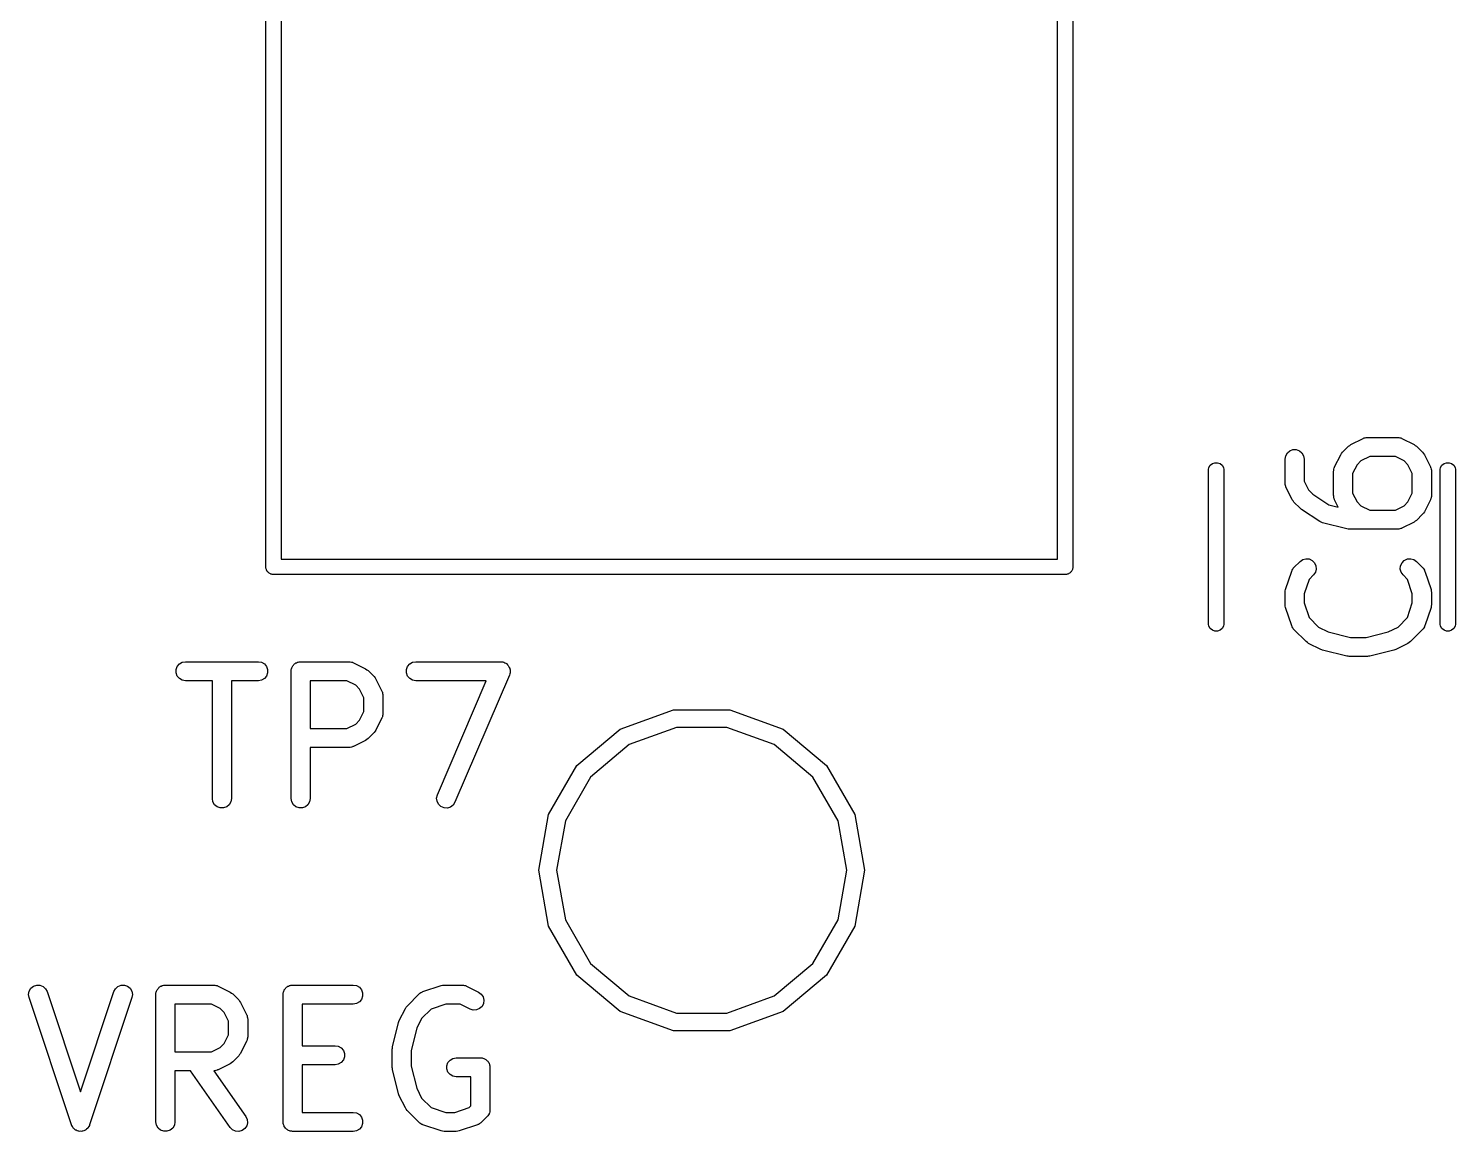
# Model space of a CAD drawing. Extents: x 51.7 to 144.6, y -96 to -33.3.
# Drawn here: x 108.12 to 119.33, y -78.63 to -69.97 of the extents above; entities that cross this region are included whole.
import ezdxf

# ---------------------------------------------------------------- set-up
doc = ezdxf.new("R2010")
doc.units = 0
doc.header["$MEASUREMENT"] = 0
doc.layers.add('BLACK', color=7, linetype='CONTINUOUS')

msp = doc.modelspace()

# ---------------------------------------------------------------- linework, layer by layer
at = {"layer": 'BLACK', "linetype": 'CONTINUOUS'}
for p, q in [((109.987, -74.1869), (109.987, -66.1323)), ((110.107, -66.1323), (110.107, -74.1375)), ((116.207, -74.1375), (116.207, -66.1323)), ((116.327, -66.1323), (116.327, -74.2027)), ((118.513, -73.2358), (118.608, -73.1882)), ((118.608, -73.1882), (118.612, -73.187)), ((118.612, -73.187), (118.616, -73.1848)), ((118.616, -73.1848), (118.625, -73.1833)), ((118.625, -73.1833), (118.633, -73.1808)), ((118.633, -73.1808), (118.638, -73.181)), ((118.638, -73.181), (118.642, -73.1803)), ((118.642, -73.1803), (118.88, -73.1803)), ((118.88, -73.1803), (118.884, -73.181)), ((118.884, -73.181), (118.888, -73.1808)), ((118.888, -73.1808), (118.897, -73.1833)), ((118.897, -73.1833), (118.906, -73.1848)), ((118.906, -73.1848), (118.909, -73.187)), ((118.909, -73.187), (118.913, -73.1882)), ((118.913, -73.1882), (119.009, -73.2358)), ((117.995, -73.3505), (118, -73.3249)), ((118, -73.3249), (118.013, -73.3023)), ((118.013, -73.3023), (118.033, -73.2856)), ((118.033, -73.2856), (118.057, -73.2767)), ((118.057, -73.2767), (118.083, -73.2767)), ((118.083, -73.2767), (118.108, -73.2856)), ((118.108, -73.2856), (118.128, -73.3023)), ((118.128, -73.3023), (118.141, -73.3249)), ((118.141, -73.3249), (118.145, -73.3505)), ((118.384, -73.4122), (118.432, -73.317)), ((118.432, -73.317), (118.439, -73.3073)), ((118.439, -73.3073), (118.446, -73.2975)), ((118.446, -73.2975), (118.494, -73.2499)), ((118.494, -73.2499), (118.503, -73.243)), ((118.503, -73.243), (118.513, -73.2358)), ((118.66, -73.3303), (118.591, -73.3645)), ((118.862, -73.3303), (118.66, -73.3303)), ((118.931, -73.3645), (118.862, -73.3303)), ((119.009, -73.2358), (119.018, -73.243)), ((119.018, -73.243), (119.028, -73.2499)), ((119.028, -73.2499), (119.076, -73.2975)), ((119.076, -73.2975), (119.083, -73.3073)), ((119.083, -73.3073), (119.09, -73.317)), ((119.09, -73.317), (119.137, -73.4122)), ((117.394, -73.4337), (117.397, -73.4181)), ((117.394, -74.6483), (117.394, -73.4337)), ((117.397, -73.4181), (117.407, -73.3998)), ((117.407, -73.3998), (117.424, -73.3862)), ((117.424, -73.3862), (117.443, -73.3789)), ((117.443, -73.3789), (117.465, -73.3789)), ((117.465, -73.3789), (117.484, -73.3862)), ((117.484, -73.3862), (117.501, -73.3998)), ((117.501, -73.3998), (117.511, -73.4181)), ((117.511, -73.4181), (117.514, -73.4337)), ((117.514, -73.4337), (117.514, -74.6483)), ((117.995, -73.541), (117.995, -73.3505)), ((118.145, -73.3505), (118.145, -73.5233)), ((118.376, -73.4458), (118.377, -73.4415)), ((118.377, -73.4372), (118.379, -73.4288)), ((118.377, -73.4415), (118.377, -73.4372)), ((118.379, -73.4288), (118.381, -73.4201)), ((118.381, -73.4201), (118.383, -73.4164)), ((118.383, -73.4164), (118.384, -73.4122)), ((118.561, -73.3949), (118.526, -73.4635)), ((118.591, -73.3645), (118.561, -73.3949)), ((118.961, -73.3949), (118.931, -73.3645)), ((118.995, -73.4635), (118.961, -73.3949)), ((119.137, -73.4122), (119.139, -73.4164)), ((119.139, -73.4164), (119.141, -73.4201)), ((119.141, -73.4201), (119.142, -73.4288)), ((119.142, -73.4288), (119.145, -73.4372)), ((119.145, -73.4372), (119.145, -73.4415)), ((119.145, -73.4415), (119.145, -73.4458)), ((119.214, -73.4337), (119.217, -73.4181)), ((119.214, -74.6483), (119.214, -73.4337)), ((119.217, -73.4181), (119.227, -73.3998)), ((119.227, -73.3998), (119.244, -73.3862)), ((119.244, -73.3862), (119.263, -73.3789)), ((119.263, -73.3789), (119.285, -73.3789)), ((119.285, -73.3789), (119.304, -73.3862)), ((119.304, -73.3862), (119.321, -73.3998)), ((119.321, -73.3998), (119.331, -73.4181)), ((119.331, -73.4181), (119.334, -73.4337)), ((119.334, -73.4337), (119.334, -74.6483)), ((117.996, -73.5453), (117.995, -73.541)), ((117.996, -73.5496), (117.996, -73.5453)), ((117.998, -73.558), (117.996, -73.5496)), ((118.145, -73.5233), (118.18, -73.5918)), ((118.376, -73.6362), (118.376, -73.4458)), ((118.526, -73.4635), (118.526, -73.6185)), ((118.995, -73.6185), (118.995, -73.4635)), ((119.145, -73.4458), (119.145, -73.6362)), ((118, -73.5667), (117.998, -73.558)), ((118.002, -73.5704), (118, -73.5667)), ((118.003, -73.5745), (118.002, -73.5704)), ((118.051, -73.6698), (118.003, -73.5745)), ((118.18, -73.5918), (118.213, -73.6256)), ((118.213, -73.6256), (118.339, -73.7095)), ((118.377, -73.6405), (118.376, -73.6362)), ((118.377, -73.6448), (118.377, -73.6405)), ((118.379, -73.6532), (118.377, -73.6448)), ((118.381, -73.6619), (118.379, -73.6532)), ((118.383, -73.6656), (118.381, -73.6619)), ((118.384, -73.6698), (118.383, -73.6656)), ((118.526, -73.6185), (118.561, -73.687)), ((118.961, -73.687), (118.995, -73.6185)), ((119.139, -73.6656), (119.137, -73.6698)), ((119.141, -73.6619), (119.139, -73.6656)), ((119.142, -73.6532), (119.141, -73.6619)), ((119.145, -73.6448), (119.142, -73.6532)), ((119.145, -73.6362), (119.145, -73.6405)), ((119.145, -73.6405), (119.145, -73.6448)), ((118.058, -73.6794), (118.051, -73.6698)), ((118.065, -73.6893), (118.058, -73.6794)), ((118.113, -73.7369), (118.065, -73.6893)), ((118.119, -73.7411), (118.113, -73.7369)), ((118.124, -73.7463), (118.119, -73.7411)), ((118.267, -73.8415), (118.124, -73.7463)), ((118.339, -73.7095), (118.413, -73.728)), ((118.413, -73.728), (118.384, -73.6698)), ((118.561, -73.687), (118.591, -73.7175)), ((118.591, -73.7175), (118.66, -73.7517)), ((118.66, -73.7517), (118.862, -73.7517)), ((118.862, -73.7517), (118.931, -73.7175)), ((118.931, -73.7175), (118.961, -73.687)), ((119.083, -73.7747), (119.076, -73.7845)), ((119.09, -73.765), (119.083, -73.7747)), ((119.137, -73.6698), (119.09, -73.765)), ((118.279, -73.8467), (118.267, -73.8415)), ((118.29, -73.8519), (118.279, -73.8467)), ((118.481, -73.8995), (118.29, -73.8519)), ((119.009, -73.8462), (118.913, -73.8938)), ((119.018, -73.839), (119.009, -73.8462)), ((119.028, -73.8321), (119.018, -73.839)), ((119.076, -73.7845), (119.028, -73.8321)), ((118.49, -73.9001), (118.481, -73.8995)), ((118.499, -73.9017), (118.49, -73.9001)), ((118.88, -73.9017), (118.499, -73.9017)), ((118.884, -73.901), (118.88, -73.9017)), ((118.888, -73.9012), (118.884, -73.901)), ((118.897, -73.8987), (118.888, -73.9012)), ((118.906, -73.8972), (118.897, -73.8987)), ((118.909, -73.895), (118.906, -73.8972)), ((118.913, -73.8938), (118.909, -73.895)), ((109.987, -74.2081), (109.987, -74.1869)), ((109.989, -74.2131), (109.987, -74.2081)), ((109.99, -74.2183), (109.989, -74.2131)), ((109.992, -74.2229), (109.99, -74.2183)), ((109.994, -74.228), (109.992, -74.2229)), ((109.998, -74.232), (109.994, -74.228)), ((110.107, -74.1375), (116.207, -74.1375)), ((116.32, -74.228), (116.316, -74.232)), ((116.322, -74.223), (116.32, -74.228)), ((116.324, -74.2183), (116.322, -74.223)), ((116.325, -74.2131), (116.324, -74.2183)), ((116.327, -74.2081), (116.325, -74.2131)), ((116.327, -74.2027), (116.327, -74.2028)), ((116.327, -74.2028), (116.327, -74.2081)), ((118.047, -74.2316), (118.049, -74.2278)), ((118.049, -74.2278), (118.05, -74.2236)), ((118.05, -74.2236), (118.055, -74.2164)), ((118.055, -74.2164), (118.059, -74.2087)), ((118.059, -74.2087), (118.062, -74.2058)), ((118.062, -74.2058), (118.065, -74.2023)), ((118.065, -74.2023), (118.113, -74.1546)), ((118.113, -74.1546), (118.134, -74.1397)), ((118.134, -74.1397), (118.159, -74.133)), ((118.159, -74.133), (118.185, -74.1352)), ((118.185, -74.1352), (118.209, -74.1462)), ((118.209, -74.1462), (118.227, -74.1646)), ((118.227, -74.1646), (118.238, -74.1883)), ((118.24, -74.2142), (118.234, -74.2394)), ((118.238, -74.1883), (118.24, -74.2142)), ((118.9, -74.2142), (118.903, -74.1883)), ((118.907, -74.2394), (118.9, -74.2142)), ((118.903, -74.1883), (118.914, -74.1646)), ((118.914, -74.1646), (118.932, -74.1462)), ((118.932, -74.1462), (118.956, -74.1352)), ((118.956, -74.1352), (118.982, -74.133)), ((118.982, -74.133), (119.007, -74.1397)), ((119.007, -74.1397), (119.028, -74.1546)), ((119.028, -74.1546), (119.076, -74.2023)), ((119.076, -74.2023), (119.078, -74.2058)), ((119.078, -74.2058), (119.082, -74.2087)), ((119.082, -74.2087), (119.086, -74.2164)), ((119.086, -74.2164), (119.091, -74.2236)), ((119.091, -74.2236), (119.092, -74.2278)), ((119.092, -74.2278), (119.094, -74.2316)), ((110, -74.2367), (109.998, -74.232)), ((110.004, -74.2401), (110, -74.2367)), ((110.008, -74.2442), (110.004, -74.2401)), ((110.012, -74.2468), (110.008, -74.2442)), ((110.017, -74.2503), (110.012, -74.2468)), ((110.022, -74.2521), (110.017, -74.2503)), ((110.026, -74.2548), (110.022, -74.2521)), ((110.031, -74.2557), (110.026, -74.2548)), ((110.036, -74.2575), (110.031, -74.2557)), ((110.042, -74.2575), (110.036, -74.2575)), ((116.272, -74.2575), (110.042, -74.2575)), ((110.042, -74.2575), (110.042, -74.2575)), ((116.278, -74.2575), (116.272, -74.2575)), ((116.272, -74.2575), (116.272, -74.2575)), ((116.283, -74.2557), (116.278, -74.2575)), ((116.288, -74.2548), (116.283, -74.2557)), ((116.292, -74.2521), (116.288, -74.2548)), ((116.297, -74.2503), (116.292, -74.2521)), ((116.302, -74.2468), (116.297, -74.2503)), ((116.306, -74.2442), (116.302, -74.2468)), ((116.31, -74.2401), (116.306, -74.2442)), ((116.314, -74.2367), (116.31, -74.2401)), ((116.316, -74.232), (116.314, -74.2367)), ((117.999, -74.3744), (118.047, -74.2316)), ((118.184, -74.2958), (118.145, -74.4103)), ((118.219, -74.2607), (118.184, -74.2958)), ((118.234, -74.2394), (118.219, -74.2607)), ((118.922, -74.2607), (118.907, -74.2394)), ((118.957, -74.2958), (118.922, -74.2607)), ((118.995, -74.4103), (118.957, -74.2958)), ((119.094, -74.2316), (119.142, -74.3744)), ((117.995, -74.3981), (117.997, -74.3863)), ((117.995, -74.4934), (117.995, -74.3981)), ((117.997, -74.3863), (117.999, -74.3744)), ((118.145, -74.4103), (118.145, -74.4812)), ((118.995, -74.4812), (118.995, -74.4103)), ((119.142, -74.3744), (119.143, -74.3863)), ((119.143, -74.3863), (119.145, -74.3981)), ((119.145, -74.3981), (119.145, -74.4934)), ((117.997, -74.5052), (117.995, -74.4934)), ((117.999, -74.5171), (117.997, -74.5052)), ((118.047, -74.66), (117.999, -74.5171)), ((118.145, -74.4812), (118.184, -74.5957)), ((118.957, -74.5957), (118.995, -74.4812)), ((119.142, -74.5171), (119.094, -74.66)), ((119.143, -74.5052), (119.142, -74.5171)), ((119.145, -74.4934), (119.143, -74.5052)), ((117.397, -74.6639), (117.394, -74.6483)), ((117.407, -74.6822), (117.397, -74.6639)), ((117.511, -74.6639), (117.501, -74.6822)), ((117.514, -74.6483), (117.511, -74.6639)), ((118.049, -74.6638), (118.047, -74.66)), ((118.05, -74.6679), (118.049, -74.6638)), ((118.055, -74.6751), (118.05, -74.6679)), ((118.059, -74.6829), (118.055, -74.6751)), ((118.184, -74.5957), (118.258, -74.6698)), ((118.258, -74.6698), (118.335, -74.7083)), ((118.806, -74.7083), (118.883, -74.6698)), ((118.883, -74.6698), (118.957, -74.5957)), ((119.086, -74.6751), (119.082, -74.6829)), ((119.091, -74.6679), (119.086, -74.6751)), ((119.092, -74.6638), (119.091, -74.6679)), ((119.094, -74.66), (119.092, -74.6638)), ((119.217, -74.6639), (119.214, -74.6483)), ((119.227, -74.6822), (119.217, -74.6639)), ((119.331, -74.6639), (119.321, -74.6822)), ((119.334, -74.6483), (119.331, -74.6639)), ((117.424, -74.6958), (117.407, -74.6822)), ((117.443, -74.7031), (117.424, -74.6958)), ((117.465, -74.7031), (117.443, -74.7031)), ((117.484, -74.6958), (117.465, -74.7031)), ((117.501, -74.6822), (117.484, -74.6958)), ((118.062, -74.6857), (118.059, -74.6829)), ((118.065, -74.6893), (118.062, -74.6857)), ((118.16, -74.7845), (118.065, -74.6893)), ((118.17, -74.7914), (118.16, -74.7845)), ((118.335, -74.7083), (118.508, -74.7517)), ((118.508, -74.7517), (118.633, -74.7517)), ((118.633, -74.7517), (118.806, -74.7083)), ((118.981, -74.7845), (118.971, -74.7914)), ((119.076, -74.6893), (118.981, -74.7845)), ((119.078, -74.6857), (119.076, -74.6893)), ((119.082, -74.6829), (119.078, -74.6857)), ((119.244, -74.6958), (119.227, -74.6822)), ((119.263, -74.7031), (119.244, -74.6958)), ((119.285, -74.7031), (119.263, -74.7031)), ((119.304, -74.6958), (119.285, -74.7031)), ((119.321, -74.6822), (119.304, -74.6958)), ((118.18, -74.7986), (118.17, -74.7914)), ((118.275, -74.8462), (118.18, -74.7986)), ((118.283, -74.8485), (118.275, -74.8462)), ((118.29, -74.8519), (118.283, -74.8485)), ((118.481, -74.8995), (118.29, -74.8519)), ((118.49, -74.9001), (118.481, -74.8995)), ((118.499, -74.9017), (118.49, -74.9001)), ((118.642, -74.9017), (118.499, -74.9017)), ((118.651, -74.9001), (118.642, -74.9017)), ((118.66, -74.8995), (118.651, -74.9001)), ((118.85, -74.8519), (118.66, -74.8995)), ((118.858, -74.8485), (118.85, -74.8519)), ((118.866, -74.8462), (118.858, -74.8485)), ((118.961, -74.7986), (118.866, -74.8462)), ((118.971, -74.7914), (118.961, -74.7986)), ((109.281, -75.0044), (109.29, -74.9799)), ((109.281, -75.0304), (109.281, -75.0044)), ((109.29, -74.9799), (109.307, -74.9599)), ((109.307, -74.9599), (109.329, -74.9469)), ((109.329, -74.9469), (109.355, -74.9424)), ((109.355, -74.9424), (109.927, -74.9424)), ((109.927, -74.9424), (109.952, -74.9469)), ((109.952, -74.9469), (109.975, -74.9599)), ((109.975, -74.9599), (109.991, -74.9799)), ((109.991, -74.9799), (110, -75.0044)), ((110, -75.0044), (110, -75.0304)), ((110.185, -75.0174), (110.186, -75.0109)), ((110.186, -75.0044), (110.188, -74.9982)), ((110.186, -75.0109), (110.186, -75.0044)), ((110.188, -74.9982), (110.189, -74.9917)), ((110.189, -74.9917), (110.193, -74.986)), ((110.193, -74.986), (110.195, -74.9799)), ((110.195, -74.9799), (110.199, -74.9749)), ((110.199, -74.9749), (110.202, -74.9692)), ((110.202, -74.9692), (110.207, -74.965)), ((110.207, -74.965), (110.212, -74.9599)), ((110.212, -74.9599), (110.217, -74.9566)), ((110.217, -74.9566), (110.222, -74.9524)), ((110.222, -74.9524), (110.229, -74.9502)), ((110.229, -74.9502), (110.234, -74.9469)), ((110.234, -74.9469), (110.241, -74.9458)), ((110.241, -74.9458), (110.247, -74.9435)), ((110.247, -74.9435), (110.253, -74.9435)), ((110.253, -74.9435), (110.26, -74.9424)), ((110.26, -74.9424), (110.641, -74.9424)), ((110.641, -74.9424), (110.645, -74.9431)), ((110.645, -74.9431), (110.649, -74.9429)), ((110.649, -74.9429), (110.658, -74.9454)), ((110.658, -74.9454), (110.666, -74.9469)), ((110.666, -74.9469), (110.67, -74.9491)), ((110.67, -74.9491), (110.674, -74.9503)), ((110.674, -74.9503), (110.77, -74.9979)), ((110.77, -74.9979), (110.779, -75.0051)), ((110.779, -75.0051), (110.789, -75.012)), ((110.789, -75.012), (110.837, -75.0596)), ((111.091, -75.0044), (111.1, -74.9799)), ((111.091, -75.0304), (111.091, -75.0044)), ((111.1, -74.9799), (111.116, -74.9599)), ((111.116, -74.9599), (111.139, -74.9469)), ((111.139, -74.9469), (111.165, -74.9424)), ((111.165, -74.9424), (111.831, -74.9424)), ((111.831, -74.9424), (111.84, -74.9439)), ((111.84, -74.9439), (111.848, -74.9444)), ((111.848, -74.9444), (111.853, -74.9461)), ((111.853, -74.9461), (111.857, -74.9469)), ((111.857, -74.9469), (111.864, -74.9512)), ((111.864, -74.9512), (111.872, -74.9546)), ((111.872, -74.9546), (111.876, -74.9577)), ((111.876, -74.9577), (111.879, -74.9599)), ((111.879, -74.9599), (111.885, -74.9665)), ((111.885, -74.9665), (111.891, -74.9725)), ((111.891, -74.9725), (111.893, -74.9764)), ((111.893, -74.9764), (111.896, -74.9799)), ((111.896, -74.9799), (111.899, -74.988)), ((111.899, -74.988), (111.903, -74.9957)), ((111.903, -74.9957), (111.904, -75.0001)), ((111.904, -75.0001), (111.905, -75.0044)), ((111.905, -75.0044), (111.905, -75.013)), ((111.905, -75.013), (111.906, -75.0216)), ((109.29, -75.0549), (109.281, -75.0304)), ((109.307, -75.0748), (109.29, -75.0549)), ((109.329, -75.0879), (109.307, -75.0748)), ((109.355, -75.0924), (109.329, -75.0879)), ((109.566, -75.0924), (109.355, -75.0924)), ((109.566, -76.0174), (109.566, -75.0924)), ((109.927, -75.0924), (109.716, -75.0924)), ((109.716, -75.0924), (109.716, -76.0174)), ((109.952, -75.0879), (109.927, -75.0924)), ((109.975, -75.0748), (109.952, -75.0879)), ((109.991, -75.0549), (109.975, -75.0748)), ((110, -75.0304), (109.991, -75.0549)), ((110.185, -76.0174), (110.185, -75.0174)), ((110.335, -75.0924), (110.335, -75.4662)), ((110.623, -75.0924), (110.335, -75.0924)), ((110.692, -75.1266), (110.623, -75.0924)), ((110.722, -75.157), (110.692, -75.1266)), ((110.837, -75.0596), (110.844, -75.0694)), ((110.844, -75.0694), (110.851, -75.0791)), ((110.851, -75.0791), (110.898, -75.1743)), ((111.1, -75.0549), (111.091, -75.0304)), ((111.116, -75.0748), (111.1, -75.0549)), ((111.139, -75.0879), (111.116, -75.0748)), ((111.165, -75.0924), (111.139, -75.0879)), ((111.718, -75.0924), (111.165, -75.0924)), ((111.334, -75.9878), (111.718, -75.0924)), ((111.9, -75.0469), (111.472, -76.0469)), ((111.902, -75.0385), (111.9, -75.0469)), ((111.905, -75.0304), (111.902, -75.0385)), ((111.906, -75.0216), (111.905, -75.0259)), ((111.905, -75.0259), (111.905, -75.0304)), ((110.756, -75.2256), (110.722, -75.157)), ((110.756, -75.333), (110.756, -75.2256)), ((110.898, -75.1743), (110.9, -75.1785)), ((110.9, -75.1785), (110.902, -75.1822)), ((110.902, -75.1822), (110.903, -75.1909)), ((110.903, -75.1909), (110.906, -75.1993)), ((110.906, -75.1993), (110.906, -75.2036)), ((110.906, -75.2036), (110.906, -75.2079)), ((110.906, -75.2079), (110.906, -75.3507)), ((110.722, -75.4015), (110.756, -75.333)), ((110.906, -75.3507), (110.906, -75.355)), ((112.771, -75.4725), (113.189, -75.3204)), ((113.189, -75.3204), (113.633, -75.3204)), ((113.633, -75.3204), (114.051, -75.4725)), ((110.623, -75.4662), (110.692, -75.4319)), ((110.692, -75.4319), (110.722, -75.4015)), ((110.898, -75.3843), (110.851, -75.4795)), ((110.9, -75.3801), (110.898, -75.3843)), ((110.902, -75.3764), (110.9, -75.3801)), ((110.903, -75.3677), (110.902, -75.3764)), ((110.906, -75.3593), (110.903, -75.3677)), ((110.906, -75.355), (110.906, -75.3593)), ((113.213, -75.4583), (112.841, -75.5937)), ((113.609, -75.4583), (113.213, -75.4583)), ((113.981, -75.5937), (113.609, -75.4583)), ((110.335, -75.4662), (110.623, -75.4662)), ((110.77, -75.5607), (110.674, -75.6083)), ((110.779, -75.5535), (110.77, -75.5607)), ((110.789, -75.5466), (110.779, -75.5535)), ((110.837, -75.499), (110.789, -75.5466)), ((110.844, -75.4892), (110.837, -75.499)), ((110.851, -75.4795), (110.844, -75.4892)), ((112.43, -75.7582), (112.771, -75.4725)), ((114.051, -75.4725), (114.392, -75.7582)), ((110.641, -75.6162), (110.335, -75.6162)), ((110.335, -75.6162), (110.335, -76.0174)), ((110.645, -75.6154), (110.641, -75.6162)), ((110.649, -75.6157), (110.645, -75.6154)), ((110.658, -75.6132), (110.649, -75.6157)), ((110.666, -75.6117), (110.658, -75.6132)), ((110.67, -75.6095), (110.666, -75.6117)), ((110.674, -75.6083), (110.67, -75.6095)), ((112.841, -75.5937), (112.538, -75.8482)), ((114.284, -75.8482), (113.981, -75.5937)), ((112.208, -76.1432), (112.43, -75.7582)), ((114.392, -75.7582), (114.614, -76.1432)), ((112.538, -75.8482), (112.34, -76.1911)), ((114.482, -76.1911), (114.284, -75.8482)), ((109.57, -76.043), (109.566, -76.0174)), ((109.716, -76.0174), (109.711, -76.043)), ((110.189, -76.043), (110.185, -76.0174)), ((110.335, -76.0174), (110.33, -76.043)), ((111.328, -76.0132), (111.334, -75.9878)), ((111.331, -76.0391), (111.328, -76.0132)), ((109.583, -76.0656), (109.57, -76.043)), ((109.603, -76.0823), (109.583, -76.0656)), ((109.628, -76.0912), (109.603, -76.0823)), ((109.654, -76.0912), (109.628, -76.0912)), ((109.678, -76.0823), (109.654, -76.0912)), ((109.698, -76.0656), (109.678, -76.0823)), ((109.711, -76.043), (109.698, -76.0656)), ((110.202, -76.0656), (110.189, -76.043)), ((110.222, -76.0823), (110.202, -76.0656)), ((110.247, -76.0912), (110.222, -76.0823)), ((110.273, -76.0912), (110.247, -76.0912)), ((110.297, -76.0823), (110.273, -76.0912)), ((110.317, -76.0656), (110.297, -76.0823)), ((110.33, -76.043), (110.317, -76.0656)), ((111.343, -76.0623), (111.331, -76.0391)), ((111.362, -76.0801), (111.343, -76.0623)), ((111.386, -76.0904), (111.362, -76.0801)), ((111.412, -76.0919), (111.386, -76.0904)), ((111.437, -76.0843), (111.412, -76.0919)), ((111.457, -76.0687), (111.437, -76.0843)), ((111.472, -76.0469), (111.457, -76.0687)), ((112.131, -76.581), (112.208, -76.1432)), ((112.34, -76.1911), (112.271, -76.581)), ((114.551, -76.581), (114.482, -76.1911)), ((114.614, -76.1432), (114.691, -76.581)), ((112.208, -77.0188), (112.131, -76.581)), ((112.271, -76.581), (112.34, -76.9709)), ((114.482, -76.9709), (114.551, -76.581)), ((114.691, -76.581), (114.614, -77.0188)), ((112.43, -77.4038), (112.208, -77.0188)), ((112.34, -76.9709), (112.538, -77.3138)), ((114.284, -77.3138), (114.482, -76.9709)), ((114.614, -77.0188), (114.392, -77.4038)), ((112.538, -77.3138), (112.841, -77.5683)), ((113.981, -77.5683), (114.284, -77.3138)), ((112.771, -77.6895), (112.43, -77.4038)), ((114.392, -77.4038), (114.051, -77.6895)), ((108.121, -77.5553), (108.127, -77.5298)), ((108.125, -77.5811), (108.121, -77.5553)), ((108.458, -78.5811), (108.125, -77.5811)), ((108.127, -77.5298), (108.14, -77.5076)), ((108.14, -77.5076), (108.161, -77.4914)), ((108.161, -77.4914), (108.185, -77.4832)), ((108.185, -77.4832), (108.211, -77.4839)), ((108.211, -77.4839), (108.236, -77.4935)), ((108.236, -77.4935), (108.255, -77.5108)), ((108.255, -77.5108), (108.267, -77.5337)), ((108.267, -77.5337), (108.53, -78.3202)), ((108.53, -78.3202), (108.792, -77.5337)), ((108.934, -77.5811), (108.601, -78.5811)), ((108.792, -77.5337), (108.804, -77.5108)), ((108.804, -77.5108), (108.824, -77.4935)), ((108.824, -77.4935), (108.848, -77.4839)), ((108.848, -77.4839), (108.874, -77.4832)), ((108.874, -77.4832), (108.899, -77.4914)), ((108.899, -77.4914), (108.919, -77.5076)), ((108.919, -77.5076), (108.933, -77.5298)), ((108.933, -77.5298), (108.938, -77.5553)), ((108.938, -77.5553), (108.934, -77.5811)), ((109.121, -77.5574), (109.122, -77.5509)), ((109.121, -78.5574), (109.121, -77.5574)), ((109.122, -77.5444), (109.125, -77.5382)), ((109.122, -77.5509), (109.122, -77.5444)), ((109.125, -77.5382), (109.126, -77.5317)), ((109.126, -77.5317), (109.129, -77.526)), ((109.129, -77.526), (109.131, -77.5199)), ((109.131, -77.5199), (109.136, -77.5149)), ((109.136, -77.5149), (109.139, -77.5092)), ((109.139, -77.5092), (109.144, -77.505)), ((109.144, -77.505), (109.148, -77.4999)), ((109.148, -77.4999), (109.154, -77.4966)), ((109.154, -77.4966), (109.159, -77.4924)), ((109.159, -77.4924), (109.165, -77.4902)), ((109.165, -77.4902), (109.171, -77.4869)), ((109.171, -77.4869), (109.177, -77.4858)), ((109.177, -77.4858), (109.183, -77.4835)), ((109.183, -77.4835), (109.19, -77.4835)), ((109.19, -77.4835), (109.196, -77.4824)), ((109.196, -77.4824), (109.577, -77.4824)), ((109.577, -77.4824), (109.581, -77.4831)), ((109.581, -77.4831), (109.586, -77.4829)), ((109.586, -77.4829), (109.594, -77.4854)), ((109.594, -77.4854), (109.603, -77.4869)), ((109.603, -77.4869), (109.607, -77.4891)), ((109.607, -77.4891), (109.611, -77.4903)), ((109.611, -77.4903), (109.706, -77.5379)), ((109.706, -77.5379), (109.716, -77.5451)), ((109.716, -77.5451), (109.726, -77.552)), ((109.726, -77.552), (109.773, -77.5996)), ((110.121, -77.5574), (110.122, -77.5509)), ((110.121, -78.5574), (110.121, -77.5574)), ((110.122, -77.5444), (110.125, -77.5382)), ((110.122, -77.5509), (110.122, -77.5444)), ((110.125, -77.5382), (110.126, -77.5317)), ((110.126, -77.5317), (110.129, -77.526)), ((110.129, -77.526), (110.131, -77.5199)), ((110.131, -77.5199), (110.136, -77.5149)), ((110.136, -77.5149), (110.139, -77.5092)), ((110.139, -77.5092), (110.144, -77.505)), ((110.144, -77.505), (110.148, -77.4999)), ((110.148, -77.4999), (110.154, -77.4966)), ((110.154, -77.4966), (110.159, -77.4924)), ((110.159, -77.4924), (110.165, -77.4902)), ((110.165, -77.4902), (110.171, -77.4869)), ((110.171, -77.4869), (110.177, -77.4858)), ((110.177, -77.4858), (110.183, -77.4835)), ((110.183, -77.4835), (110.19, -77.4835)), ((110.19, -77.4835), (110.196, -77.4824)), ((110.196, -77.4824), (110.672, -77.4824)), ((110.672, -77.4824), (110.698, -77.4869)), ((110.698, -77.4869), (110.721, -77.4999)), ((110.721, -77.4999), (110.737, -77.5199)), ((110.737, -77.5199), (110.746, -77.5444)), ((110.746, -77.5704), (110.737, -77.5949)), ((110.746, -77.5444), (110.746, -77.5704)), ((111.096, -77.6472), (111.191, -77.552)), ((111.191, -77.552), (111.194, -77.5495)), ((111.194, -77.5495), (111.197, -77.5463)), ((111.197, -77.5463), (111.205, -77.5421)), ((111.205, -77.5421), (111.212, -77.537)), ((111.212, -77.537), (111.216, -77.5359)), ((111.216, -77.5359), (111.22, -77.5338)), ((111.22, -77.5338), (111.363, -77.4862)), ((111.363, -77.4862), (111.375, -77.4845)), ((111.375, -77.4845), (111.387, -77.4824)), ((111.387, -77.4824), (111.53, -77.4824)), ((111.53, -77.4824), (111.534, -77.4831)), ((111.534, -77.4831), (111.538, -77.4829)), ((111.538, -77.4829), (111.547, -77.4854)), ((111.547, -77.4854), (111.555, -77.4869)), ((111.555, -77.4869), (111.559, -77.4891)), ((111.559, -77.4891), (111.563, -77.4903)), ((111.563, -77.4903), (111.658, -77.5379)), ((111.658, -77.5379), (111.679, -77.5534)), ((111.679, -77.5534), (111.694, -77.5752)), ((111.694, -77.5752), (111.7, -77.6005)), ((112.841, -77.5683), (113.213, -77.7037)), ((113.609, -77.7037), (113.981, -77.5683)), ((109.271, -77.6324), (109.271, -78.0062)), ((109.56, -77.6324), (109.271, -77.6324)), ((109.628, -77.6666), (109.56, -77.6324)), ((109.658, -77.697), (109.628, -77.6666)), ((109.693, -77.7656), (109.658, -77.697)), ((109.773, -77.5996), (109.78, -77.6094)), ((109.78, -77.6094), (109.787, -77.6191)), ((109.787, -77.6191), (109.835, -77.7143)), ((110.672, -77.6324), (110.271, -77.6324)), ((110.271, -77.6324), (110.271, -77.9586)), ((110.698, -77.6279), (110.672, -77.6324)), ((110.721, -77.6148), (110.698, -77.6279)), ((110.737, -77.5949), (110.721, -77.6148)), ((111.034, -77.7619), (111.082, -77.6667)), ((111.082, -77.6667), (111.089, -77.657)), ((111.089, -77.657), (111.096, -77.6472)), ((111.284, -77.6706), (111.21, -77.7447)), ((111.399, -77.6324), (111.284, -77.6706)), ((111.512, -77.6324), (111.399, -77.6324)), ((111.591, -77.6721), (111.512, -77.6324)), ((111.616, -77.6795), (111.591, -77.6721)), ((111.642, -77.6779), (111.616, -77.6795)), ((111.666, -77.6676), (111.642, -77.6779)), ((111.685, -77.6497), (111.666, -77.6676)), ((111.697, -77.6264), (111.685, -77.6497)), ((111.7, -77.6005), (111.697, -77.6264)), ((113.189, -77.8416), (112.771, -77.6895)), ((113.213, -77.7037), (113.609, -77.7037)), ((114.051, -77.6895), (113.633, -77.8416)), ((109.693, -77.873), (109.693, -77.7656)), ((109.835, -77.7143), (109.836, -77.7185)), ((109.836, -77.7185), (109.838, -77.7222)), ((109.838, -77.7222), (109.84, -77.7309)), ((109.84, -77.7309), (109.842, -77.7393)), ((109.842, -77.7393), (109.842, -77.7436)), ((109.842, -77.7436), (109.843, -77.7479)), ((109.843, -77.7479), (109.843, -77.8907)), ((110.981, -77.9678), (111.028, -77.7773)), ((111.028, -77.7773), (111.032, -77.7698)), ((111.032, -77.7698), (111.034, -77.7619)), ((111.21, -77.7447), (111.172, -77.8217)), ((109.658, -77.9415), (109.693, -77.873)), ((109.835, -77.9243), (109.787, -78.0195)), ((109.836, -77.9201), (109.835, -77.9243)), ((109.838, -77.9164), (109.836, -77.9201)), ((109.84, -77.9077), (109.838, -77.9164)), ((109.842, -77.8993), (109.84, -77.9077)), ((109.843, -77.8907), (109.842, -77.895)), ((109.842, -77.895), (109.842, -77.8993)), ((111.172, -77.8217), (111.128, -77.9952)), ((113.633, -77.8416), (113.189, -77.8416)), ((109.271, -78.0062), (109.56, -78.0062)), ((109.56, -78.0062), (109.628, -77.9719)), ((109.628, -77.9719), (109.658, -77.9415)), ((109.773, -78.039), (109.726, -78.0866)), ((109.78, -78.0292), (109.773, -78.039)), ((109.787, -78.0195), (109.78, -78.0292)), ((110.271, -77.9586), (110.53, -77.9586)), ((110.53, -77.9586), (110.555, -77.9631)), ((110.555, -77.9631), (110.578, -77.9761)), ((110.578, -77.9761), (110.595, -77.9961)), ((110.595, -77.9961), (110.603, -78.0205)), ((110.603, -78.0205), (110.603, -78.0466)), ((110.978, -77.986), (110.98, -77.9769)), ((110.978, -78.1288), (110.978, -77.986)), ((110.98, -77.9769), (110.981, -77.9678)), ((111.128, -77.9952), (111.128, -78.1196)), ((109.594, -78.1532), (109.586, -78.1557)), ((109.603, -78.1517), (109.594, -78.1532)), ((109.607, -78.1495), (109.603, -78.1517)), ((109.611, -78.1483), (109.607, -78.1495)), ((109.706, -78.1007), (109.611, -78.1483)), ((109.716, -78.0935), (109.706, -78.1007)), ((109.726, -78.0866), (109.716, -78.0935)), ((110.53, -78.1086), (110.271, -78.1086)), ((110.271, -78.1086), (110.271, -78.4824)), ((110.555, -78.104), (110.53, -78.1086)), ((110.578, -78.091), (110.555, -78.104)), ((110.595, -78.0711), (110.578, -78.091)), ((110.603, -78.0466), (110.595, -78.0711)), ((110.98, -78.1378), (110.978, -78.1288)), ((110.981, -78.147), (110.98, -78.1378)), ((111.028, -78.3375), (110.981, -78.147)), ((111.128, -78.1196), (111.172, -78.2931)), ((111.408, -78.1158), (111.417, -78.0913)), ((111.408, -78.1418), (111.408, -78.1158)), ((111.417, -78.1663), (111.408, -78.1418)), ((111.417, -78.0913), (111.434, -78.0714)), ((111.434, -78.0714), (111.456, -78.0583)), ((111.456, -78.0583), (111.482, -78.0538)), ((111.482, -78.0538), (111.672, -78.0538)), ((111.672, -78.0538), (111.679, -78.0549)), ((111.679, -78.0549), (111.685, -78.0549)), ((111.685, -78.0549), (111.692, -78.0572)), ((111.692, -78.0572), (111.698, -78.0583)), ((111.698, -78.0583), (111.704, -78.0616)), ((111.704, -78.0616), (111.71, -78.0639)), ((111.71, -78.0639), (111.715, -78.0681)), ((111.715, -78.0681), (111.721, -78.0714)), ((111.721, -78.0714), (111.725, -78.0764)), ((111.725, -78.0764), (111.73, -78.0806)), ((111.73, -78.0806), (111.733, -78.0863)), ((111.733, -78.0863), (111.737, -78.0913)), ((111.737, -78.0913), (111.74, -78.0975)), ((111.74, -78.0975), (111.743, -78.1032)), ((111.743, -78.1032), (111.744, -78.1096)), ((111.744, -78.1096), (111.746, -78.1158)), ((111.746, -78.1158), (111.746, -78.1223)), ((111.746, -78.1223), (111.747, -78.1288)), ((111.747, -78.1288), (111.747, -78.4621)), ((109.395, -78.1562), (109.271, -78.1562)), ((109.271, -78.1562), (109.271, -78.5574)), ((109.706, -78.6004), (109.395, -78.1562)), ((109.581, -78.1554), (109.578, -78.156)), ((109.578, -78.156), (109.829, -78.5144)), ((109.586, -78.1557), (109.581, -78.1554)), ((111.434, -78.1863), (111.417, -78.1663)), ((111.456, -78.1993), (111.434, -78.1863)), ((111.482, -78.2038), (111.456, -78.1993)), ((111.597, -78.2038), (111.482, -78.2038)), ((111.597, -78.4311), (111.597, -78.2038)), ((111.032, -78.345), (111.028, -78.3375)), ((111.034, -78.3528), (111.032, -78.345)), ((111.082, -78.4481), (111.034, -78.3528)), ((111.172, -78.2931), (111.21, -78.3701)), ((111.21, -78.3701), (111.284, -78.4442)), ((110.271, -78.4824), (110.672, -78.4824)), ((110.672, -78.4824), (110.698, -78.4869)), ((110.698, -78.4869), (110.721, -78.4999)), ((111.089, -78.4577), (111.082, -78.4481)), ((111.096, -78.4676), (111.089, -78.4577)), ((111.191, -78.5628), (111.096, -78.4676)), ((111.284, -78.4442), (111.399, -78.4824)), ((111.399, -78.4824), (111.47, -78.4824)), ((111.47, -78.4824), (111.584, -78.4442)), ((111.584, -78.4442), (111.597, -78.4311)), ((111.741, -78.4907), (111.74, -78.4938)), ((111.743, -78.4878), (111.741, -78.4907)), ((111.745, -78.4781), (111.743, -78.4878)), ((111.747, -78.4687), (111.745, -78.4781)), ((111.747, -78.4621), (111.747, -78.4654)), ((111.747, -78.4654), (111.747, -78.4687)), ((108.459, -78.5829), (108.458, -78.5811)), ((108.46, -78.5849), (108.459, -78.5829)), ((108.466, -78.5943), (108.46, -78.5849)), ((108.471, -78.604), (108.466, -78.5943)), ((108.594, -78.5943), (108.588, -78.604)), ((108.599, -78.5849), (108.594, -78.5943)), ((108.6, -78.5829), (108.599, -78.5849)), ((108.601, -78.5811), (108.6, -78.5829)), ((109.126, -78.583), (109.121, -78.5574)), ((109.139, -78.6056), (109.126, -78.583)), ((109.267, -78.583), (109.254, -78.6056)), ((109.271, -78.5574), (109.267, -78.583)), ((109.725, -78.6188), (109.706, -78.6004)), ((109.836, -78.5891), (109.821, -78.6104)), ((109.829, -78.5144), (109.84, -78.538)), ((109.842, -78.5639), (109.836, -78.5891)), ((109.84, -78.538), (109.842, -78.5639)), ((110.122, -78.5638), (110.121, -78.5574)), ((110.122, -78.5704), (110.122, -78.5638)), ((110.125, -78.5766), (110.122, -78.5704)), ((110.126, -78.583), (110.125, -78.5766)), ((110.129, -78.5887), (110.126, -78.583)), ((110.131, -78.5949), (110.129, -78.5887)), ((110.136, -78.5999), (110.131, -78.5949)), ((110.139, -78.6056), (110.136, -78.5999)), ((110.721, -78.4999), (110.737, -78.5199)), ((110.737, -78.5949), (110.721, -78.6148)), ((110.737, -78.5199), (110.746, -78.5444)), ((110.746, -78.5704), (110.737, -78.5949)), ((110.746, -78.5444), (110.746, -78.5704)), ((111.194, -78.5653), (111.191, -78.5628)), ((111.197, -78.5685), (111.194, -78.5653)), ((111.205, -78.5727), (111.197, -78.5685)), ((111.212, -78.5777), (111.205, -78.5727)), ((111.216, -78.5789), (111.212, -78.5777)), ((111.22, -78.5809), (111.216, -78.5789)), ((111.363, -78.6285), (111.22, -78.5809)), ((111.649, -78.5809), (111.506, -78.6285)), ((111.652, -78.5789), (111.649, -78.5809)), ((111.657, -78.5777), (111.652, -78.5789)), ((111.664, -78.5727), (111.657, -78.5777)), ((111.671, -78.5685), (111.664, -78.5727)), ((111.674, -78.5653), (111.671, -78.5685)), ((111.678, -78.5628), (111.674, -78.5653)), ((111.726, -78.5152), (111.678, -78.5628)), ((111.727, -78.5125), (111.726, -78.5152)), ((111.73, -78.5104), (111.727, -78.5125)), ((111.735, -78.5019), (111.73, -78.5104)), ((111.74, -78.4938), (111.735, -78.5019)), ((108.472, -78.6054), (108.471, -78.604)), ((108.474, -78.6071), (108.472, -78.6054)), ((108.482, -78.614), (108.474, -78.6071)), ((108.49, -78.6213), (108.482, -78.614)), ((108.492, -78.622), (108.49, -78.6213)), ((108.494, -78.6233), (108.492, -78.622)), ((108.504, -78.6268), (108.494, -78.6233)), ((108.515, -78.6309), (108.504, -78.6268)), ((108.517, -78.6309), (108.515, -78.6309)), ((108.519, -78.6316), (108.517, -78.6309)), ((108.53, -78.6313), (108.519, -78.6316)), ((108.541, -78.6316), (108.53, -78.6313)), ((108.543, -78.6309), (108.541, -78.6316)), ((108.545, -78.6309), (108.543, -78.6309)), ((108.555, -78.6268), (108.545, -78.6309)), ((108.565, -78.6233), (108.555, -78.6268)), ((108.567, -78.622), (108.565, -78.6233)), ((108.569, -78.6213), (108.567, -78.622)), ((108.577, -78.614), (108.569, -78.6213)), ((108.586, -78.6071), (108.577, -78.614)), ((108.587, -78.6054), (108.586, -78.6071)), ((108.588, -78.604), (108.587, -78.6054)), ((109.159, -78.6223), (109.139, -78.6056)), ((109.183, -78.6312), (109.159, -78.6223)), ((109.209, -78.6312), (109.183, -78.6312)), ((109.234, -78.6223), (109.209, -78.6312)), ((109.254, -78.6056), (109.234, -78.6223)), ((109.748, -78.6298), (109.725, -78.6188)), ((109.774, -78.6321), (109.748, -78.6298)), ((109.799, -78.6254), (109.774, -78.6321)), ((109.821, -78.6104), (109.799, -78.6254)), ((110.144, -78.6098), (110.139, -78.6056)), ((110.148, -78.6148), (110.144, -78.6098)), ((110.154, -78.6181), (110.148, -78.6148)), ((110.159, -78.6223), (110.154, -78.6181)), ((110.165, -78.6246), (110.159, -78.6223)), ((110.171, -78.6279), (110.165, -78.6246)), ((110.177, -78.629), (110.171, -78.6279)), ((110.183, -78.6312), (110.177, -78.629)), ((110.19, -78.6312), (110.183, -78.6312)), ((110.196, -78.6324), (110.19, -78.6312)), ((110.672, -78.6324), (110.196, -78.6324)), ((110.698, -78.6279), (110.672, -78.6324)), ((110.721, -78.6148), (110.698, -78.6279)), ((111.375, -78.6303), (111.363, -78.6285)), ((111.387, -78.6324), (111.375, -78.6303)), ((111.482, -78.6324), (111.387, -78.6324)), ((111.494, -78.6303), (111.482, -78.6324)), ((111.506, -78.6285), (111.494, -78.6303))]:
    msp.add_line(p, q, dxfattribs=at)

doc.saveas('drawing.dxf')
